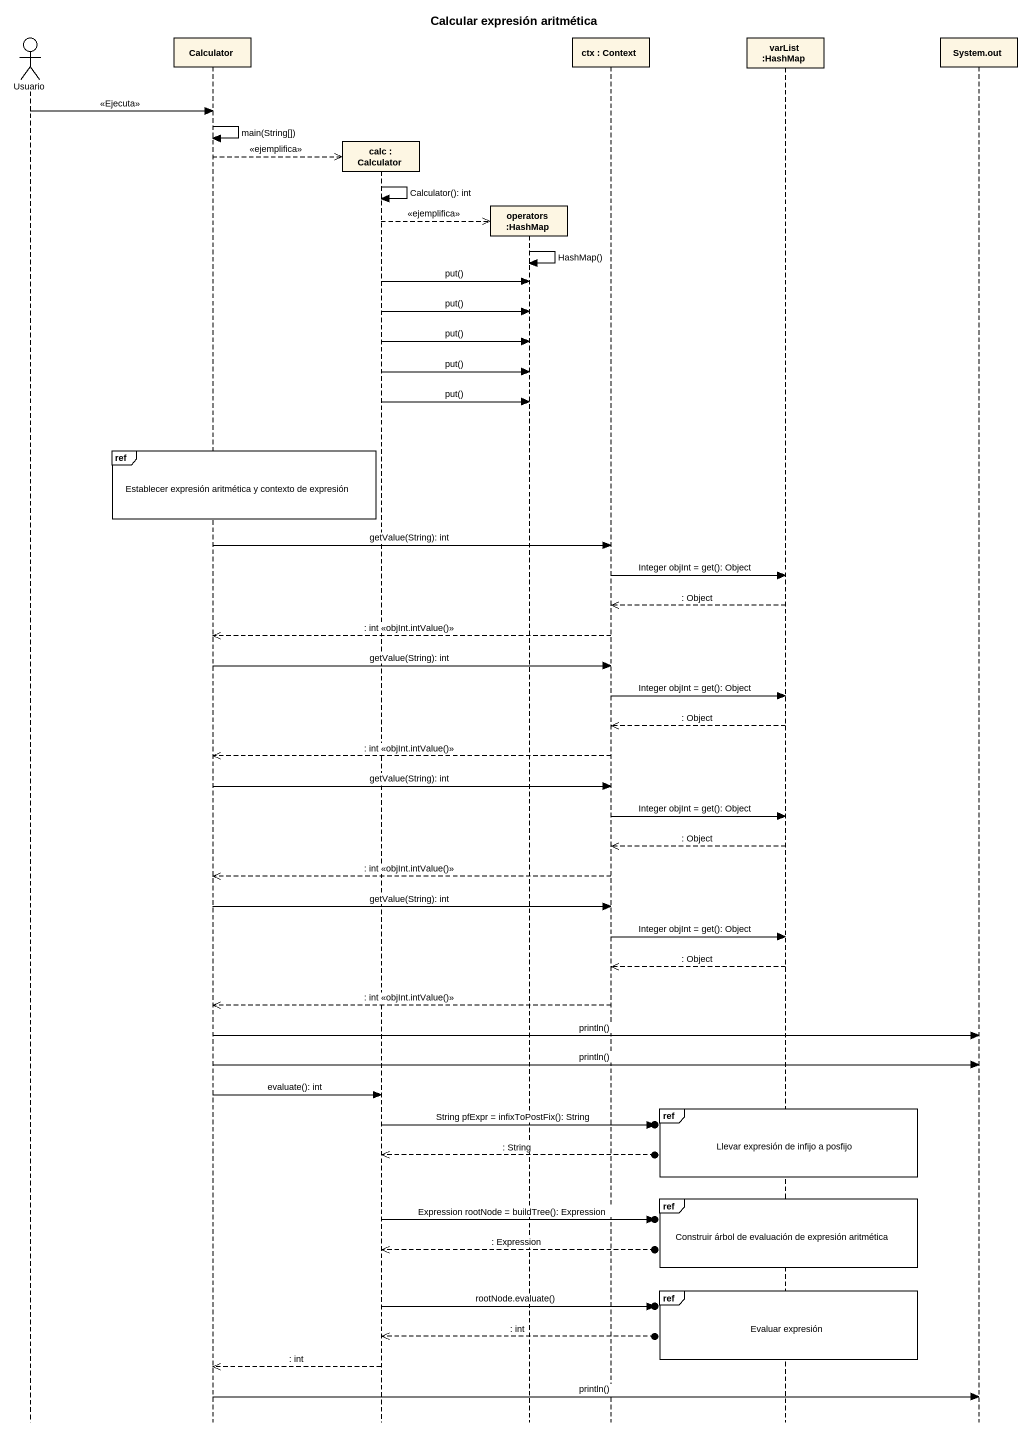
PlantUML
@startuml
title Calcular expresión aritmética
hide footbox
actor Usuario
participant Calculator
participant "calc : Calculator" as calc
participant "operators :HashMap" as operators_HashMap
participant "ctx : Context" as ctx
participant "varList :HashMap" as varList_HashMap
participant "System.out" as System_out

Usuario -> Calculator : <<Ejecuta>>
Calculator -> Calculator : main(String[])
Calculator -->> calc ** : <<ejemplifica>>
calc -> calc : Calculator(): int
calc -->> operators_HashMap ** : <<ejemplifica>>
operators_HashMap -> operators_HashMap : HashMap()
calc -> operators_HashMap : put()
calc -> operators_HashMap : put()
calc -> operators_HashMap : put()
calc -> operators_HashMap : put()
calc -> operators_HashMap : put()
ref over Calculator : Establecer expresión aritmética y contexto de expresión
Calculator -> ctx : getValue(String): int
ctx -> varList_HashMap : Integer objInt = get(): Object
varList_HashMap -->> ctx : : Object
ctx -->> Calculator : : int <<objInt.intValue()>>
Calculator -> ctx : getValue(String): int
ctx -> varList_HashMap : Integer objInt = get(): Object
varList_HashMap -->> ctx : : Object
ctx -->> Calculator : : int <<objInt.intValue()>>
Calculator -> ctx : getValue(String): int
ctx -> varList_HashMap : Integer objInt = get(): Object
varList_HashMap -->> ctx : : Object
ctx -->> Calculator : : int <<objInt.intValue()>>
Calculator -> ctx : getValue(String): int
ctx -> varList_HashMap : Integer objInt = get(): Object
varList_HashMap -->> ctx : : Object
ctx -->> Calculator : : int <<objInt.intValue()>>
Calculator -> System_out : println()
Calculator -> System_out : println()
Calculator -> calc : evaluate(): int
ref over varList_HashMap : Llevar expresión de infijo a posfijo
calc ->o] : String pfExpr = infixToPostFix(): String
calc <<--o] : : String
ref over varList_HashMap : Construir árbol de evaluación de expresión aritmética
calc ->o] : Expression rootNode = buildTree(): Expression
calc <<--o] : : Expression
ref over varList_HashMap : Evaluar expresión
calc ->o] : rootNode.evaluate()
calc <<--o] : : int
calc -->> Calculator : : int
Calculator -> System_out : println()
@enduml
